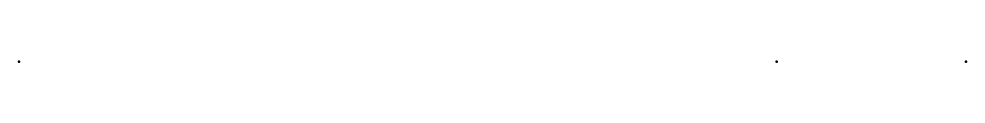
# Model space of a CAD drawing. Header units: millimetres. Extents: x 10 to 15, y 25 to 25.
import ezdxf

# ---------------------------------------------------------------- set-up
doc = ezdxf.new("R2010")
doc.units = ezdxf.units.MM
doc.layers.add('ConnectionPoints', color=7, linetype='Continuous', lineweight=50)

msp = doc.modelspace()

# ---------------------------------------------------------------- linework, layer by layer
at = {"layer": 'ConnectionPoints'}
for p in [(10, 25), (14, 25)]:
    msp.add_point(p, dxfattribs=at)
at = {"layer": 'ConnectionPoints', "extrusion": (0, 0, -1)}
for p in [(10, 25), (14, 25), (15, 25)]:
    msp.add_point(p, dxfattribs=at)

doc.saveas('drawing.dxf')
